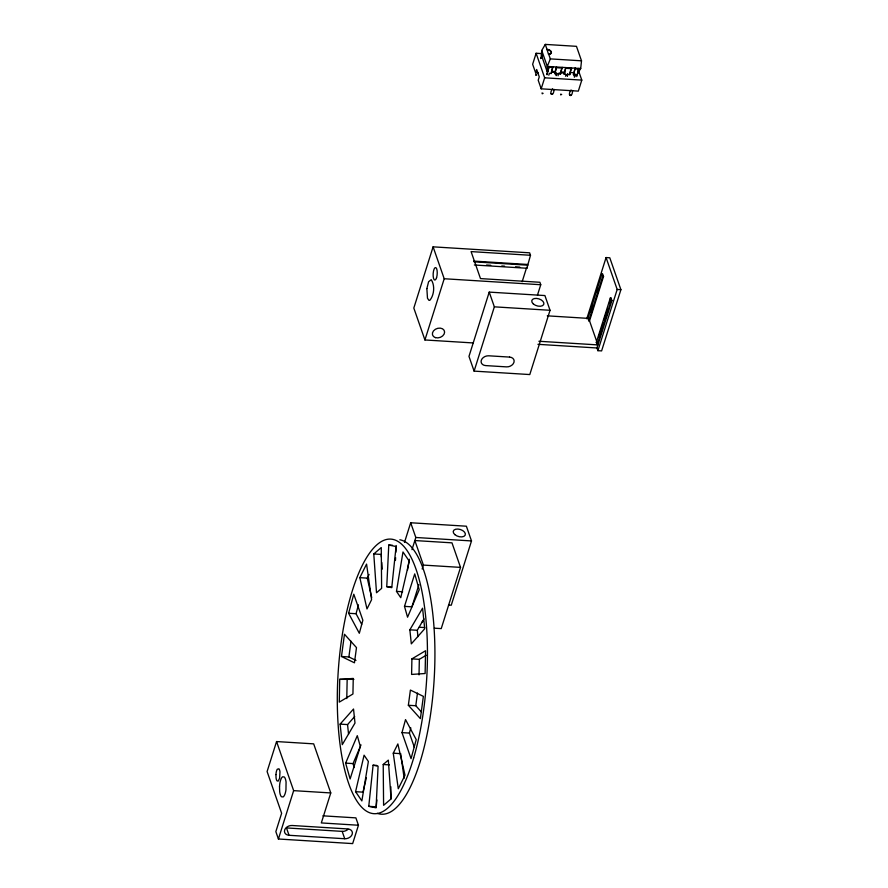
<?xml version="1.0" encoding="UTF-8"?>
<svg xmlns="http://www.w3.org/2000/svg" width="888" height="888" viewBox="0 0 888 888"><rect width="100%" height="100%" fill="white"/><g stroke="black" fill="none" stroke-linecap="round" stroke-linejoin="round"><path stroke-width="1.33" d="M339.727 679.353L339.272 702.13L352.936 693.994L353.246 678.432L339.727 679.353L353.912 679.353M346.775 698.567L347.153 679.82M411.91 658.874L411.599 674.436L425.119 673.515L425.574 650.738L411.91 658.874L419.336 659.34L426.162 655.266M419.025 674.902L419.336 659.34M388.766 545.043L396.081 546.531L391.752 587.667L386.757 586.657L388.766 545.043L392.474 545.265M395.482 560.261L395.604 557.586M395.87 552.214L396.192 545.498M547.696 71.14L546.964 71.096L541.403 55.145L541.736 50.483L545.276 44.4L576.467 46.331L581.507 60.817L580.708 68.509L576.756 75.047M546.964 71.096L547.297 66.434L550.316 58.886L548.606 53.968A3.73 2.153 17.5 0 0 551.326 51.859A3.73 2.153 17.5 0 0 546.986 49.306L545.276 44.4M373.093 765.201L378.088 766.222L376.079 807.825L368.764 806.337L373.093 765.201L376.801 765.434M376.912 799.944L376.19 806.804L368.764 806.337M341.469 656.498L344.466 634.243L356.488 647.607L354.445 662.814L341.469 656.498L348.895 656.954L355.977 660.406M348.895 656.954L351.015 641.247M408.358 705.272L410.4 690.065L423.376 696.37L420.379 718.625L408.358 705.272L415.784 705.727L421.334 711.899M415.784 705.727L417.482 693.051M396.47 591.386L402.986 551.97L409.268 561.183L400.766 597.68L396.47 591.386L402.664 591.763M407.492 570.096L409.29 559.218M355.577 791.685L364.08 755.189L368.376 761.482L361.86 800.909L355.577 791.685L363.003 792.152L366.344 777.81M348.618 613.264L353.79 594.216L362.859 620.257L359.318 633.277L348.618 613.264L356.044 613.73L361.705 624.32M356.044 613.73L358.452 604.839M401.987 732.622L405.527 719.602L416.228 739.604L411.055 758.652L401.987 732.622L409.412 733.077L414.396 747.396M409.412 733.077L410.822 727.871M552.547 88.778C548.018 94.861 553.957 97.347 554.001 89.355M552.458 94.25L551.004 93.684M571.106 89.932C566.588 96.015 572.516 98.501 572.571 90.498M571.028 95.405L569.563 94.827M358.452 825.241L321.323 822.932L330.769 792.94L313.675 743.855L276.557 741.558L267.099 771.55L281.629 813.275L275.846 831.634L278.41 839.005L352.658 843.6L358.452 825.241L355.888 817.87L322.888 815.828M474.392 265.001L526.884 268.254L530.491 255.278L529.637 252.825L433.1 246.842L413.819 308.058L424.93 339.96L473.193 342.946M424.93 339.96L444.211 278.743L433.1 246.842M278.41 839.005L293.651 790.642L276.557 741.558M541.613 53.602L536.119 53.269L532.645 64.28L535.642 72.872L538.383 73.038M535.642 72.872L536.696 69.508L539.26 76.868L538.206 80.231L541.192 88.822L578.321 91.12L581.795 80.109L578.643 71.062M540.592 58.586L542.157 53.602M541.169 58.286L542.146 55.189L541.403 55.145M541.192 88.822L544.666 77.811L536.119 53.269M546.719 74.237L549.15 66.545L547.052 74.758M548.806 75.203L549.383 73.371L551.237 73.482L552.858 66.778M552.503 67.932L551.237 73.482M404.484 542.435L410.689 522.755L466.378 526.207L471.506 540.936L451.259 605.205L448.54 605.039M554.945 73.715L556.576 67.011L554.689 72.983L554.945 73.715L556.809 73.826L556.232 75.669M555.966 74.925L556.554 73.094L556.809 73.826M489.221 292.108L468.975 356.388L474.103 371.117L529.792 374.558L550.038 310.289L544.91 295.56L489.221 292.108L494.35 306.837L474.103 371.117M558.086 75.78L558.408 73.205M558.663 73.948L560.517 74.059L562.137 67.355L560.694 71.95L564.413 72.172M411.976 549.661L415.817 537.484L410.689 522.755M564.235 74.292L565.856 67.588L563.98 73.549L564.235 74.292L566.089 74.403L565.512 76.235M567.11 75.624L567.687 73.782L567.365 76.357M567.943 74.514L569.796 74.636L571.428 67.932L569.974 72.516L573.692 72.749M404.495 606.371L414.729 573.903L419.214 589.743L407.559 617.193L404.495 606.371L411.921 606.837L418.881 584.759M573.515 74.858L575.135 68.154L573.515 74.858L575.369 74.981L574.791 76.812M574.247 77.001L575.113 74.248L573.26 74.126M577.766 71.828L578.854 68.387L576.745 76.601M422.166 568.997L423.398 565.09L414.851 540.548L451.981 542.846L460.528 567.388L441.236 628.604L434.365 628.182M522.166 281.696L526.628 267.521L526.884 268.254M537.462 295.149L540.748 284.726L539.893 282.273L480.486 278.588L471.084 251.593L530.491 255.278M586.79 318.77L606.071 257.553L609.79 257.786L620.901 289.688L601.609 350.904L597.902 350.671L596.958 347.974L611.91 300.533L611.055 298.079L610.311 298.035L596.325 342.413L597.18 344.866L611.166 300.488L610.311 298.035M589.543 320.868L588.8 320.812L587.945 318.359L601.931 273.981L602.675 274.026L603.529 276.479L589.543 320.868L597.069 342.457L596.325 342.413M590.753 311.877L592.807 305.35M596.914 292.307L598.146 288.389M588.8 320.812L602.785 276.434L601.931 273.981M598.712 337.24L603.241 322.877M604.062 320.268L607.758 308.524M609.401 303.308L611.055 298.079M597.902 350.671L617.182 289.466L606.071 257.553M345.632 763.136L357.287 735.675L360.35 746.497L350.116 778.965L345.632 763.136L353.058 763.591L361.005 744.877M546.841 49.617A3.73 2.153 17.5 0 1 551.182 52.159A3.73 2.153 17.5 0 1 548.462 54.279L546.986 49.306M359.84 577.655L366.566 564.102L371.584 599.678L366.988 608.946L359.84 577.655L367.266 578.121L369.097 574.425M393.262 753.191L397.857 743.933L405.006 775.213L398.279 788.766L393.262 753.191L400.688 753.646L404.162 778.277M409.856 629.814L422.577 608.202L424.719 628.748L411.322 643.856L409.856 629.814L417.282 630.28L423.976 618.903M340.126 724.12L353.524 709.024L354.989 723.054L342.269 744.666L340.126 724.12L347.552 724.586L354.701 716.527M373.781 553.968L381.252 547.541L381.629 588.367L376.512 592.751L373.781 553.968L381.207 554.423L381.396 557.098M383.216 764.501L388.334 760.117L391.064 798.911L383.594 805.327L383.216 764.501L389.41 764.89M542.091 92.907L542.224 93.795L543.123 93.307M535.875 74.492L535.642 75.302L536.785 75.025M560.839 94.05L560.606 94.861L561.682 94.461M550.316 58.886L581.507 60.817M580.708 68.509L547.297 66.434L541.736 50.483M549.406 67.288L553.113 67.51M556.832 67.743L562.404 68.087M566.111 68.321L571.683 68.665M575.391 68.898L579.109 69.131M551.415 71.373L555.122 71.595M551.814 72.25L555.788 72.494M559.762 72.738L565.068 73.071M544.666 77.811L581.795 80.109M486.569 265.035L490.709 265.29M501.764 265.978L504.528 266.145M515.573 266.833L519.724 267.088M602.785 276.434L603.529 276.479M444.211 278.743L540.748 284.726M617.182 289.466L620.901 289.688M611.166 300.488L611.91 300.533M494.35 306.837L550.038 310.289M547.286 315.839L587.945 318.359M538.894 341.258L597.924 344.91M537.928 344.322L596.958 347.974M415.817 537.484L471.506 540.936M423.398 565.09L460.528 567.388M386.757 586.657L391.708 586.957M419.236 627.239L424.742 627.583M293.651 790.642L330.769 792.94M348.085 829.248A6.283 4.718 -19.2 0 1 342.169 831.379L286.48 827.927L289.044 835.286L344.733 838.738A6.283 4.718 -19.2 0 0 352.214 834.209A6.283 4.718 -19.2 0 0 347.819 828.948L292.13 825.496A6.283 4.718 -19.2 0 0 284.648 830.025A6.283 4.718 -19.2 0 0 289.044 835.286M473.726 261.094L527.594 264.458M473.981 261.827L527.849 265.19M575.113 74.248L575.369 74.981M569.541 73.893L569.796 74.636M560.261 73.327L560.517 74.059M342.169 831.379L344.733 838.738M353.058 763.591L354.179 767.554M367.266 578.121L371.728 597.668M417.282 630.28L417.948 636.652M347.552 724.586L348.551 734.165M381.773 562.448L382.24 569.141M390.842 786.735L390.953 798.978M399.844 539.782A137.551 44.378 -86.5 0 1 433.522 688.233A137.551 44.378 -86.5 0 1 377.333 813.353M422.999 620.967A6.283 4.718 -19.2 0 1 422.033 622.111M279.52 786.479L279.676 791.696A10.922 3.519 -86.5 0 0 281.441 796.747L283.172 796.958L284.038 796.025A9.901 3.197 -86.5 0 0 285.958 789.932L286.069 782.051A10.922 3.519 -86.5 0 0 284.304 776.989L282.573 776.789L281.707 777.721A9.901 3.197 -86.5 0 0 279.787 783.815L279.52 786.479M275.946 774.591L276.046 777.799A6.716 2.165 -86.5 0 0 277.123 780.929L278.188 781.074L279.609 778.265L279.986 771.905A6.716 2.165 -86.5 0 0 278.899 768.786L277.3 769.219A6.094 1.965 -86.5 0 0 276.113 772.949L275.946 774.591M426.862 288.6L427.483 298.246L428.948 300.333L429.814 300.344C434.232 295.094 435.065 285.414 431.224 279.687L428.604 281.718L426.862 288.6M509.557 357.087L488.766 355.799A6.283 4.718 -19.2 0 0 481.285 360.328A6.283 4.718 -19.2 0 0 485.681 365.59L506.471 366.877A6.283 4.718 -19.2 0 0 513.952 362.348A6.283 4.718 -19.2 0 0 509.557 357.087M413.686 757.908A137.551 44.378 -86.5 0 0 394.938 539.982A137.551 44.378 -86.5 0 0 338.639 731.423A137.551 44.378 -86.5 0 0 413.686 757.908M533.366 303.974A6.283 3.63 17.5 0 0 543.656 304.606A6.283 3.63 17.5 0 0 536.452 298.401A6.283 3.63 17.5 0 0 533.366 303.974M436.552 277.744A6.283 2.031 -86.5 0 0 435.841 267.61A6.283 2.031 -86.5 0 0 433.166 276.09A6.283 2.031 -86.5 0 0 436.552 277.744M435.453 337.629A6.283 4.718 -19.2 0 0 444.611 332.09A6.283 4.718 -19.2 0 0 435.364 329.281A6.283 4.718 -19.2 0 0 435.453 337.629M454.834 534.62A6.283 3.63 17.5 0 0 465.123 535.253A6.283 3.63 17.5 0 0 457.919 529.048A6.283 3.63 17.5 0 0 454.834 534.62"/></g></svg>
